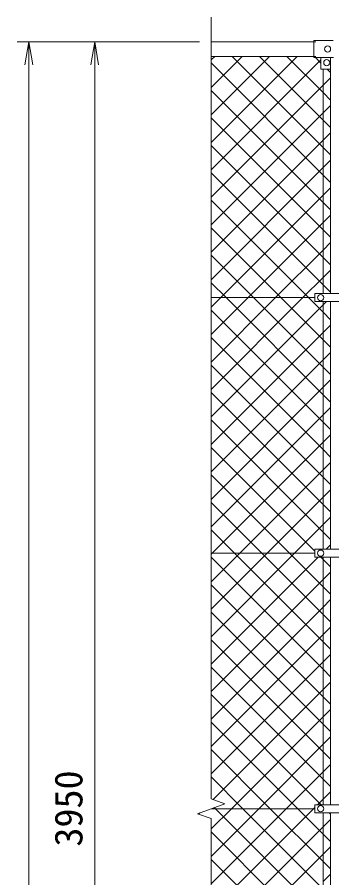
# Model space of a CAD drawing. Units: millimetres, scale not verified. Extents: x -6300 to 6300, y -4455 to 4455.
# Drawn here: x -4284 to -3473, y 991 to 3207 of the extents above; entities that cross this region are included whole.
import ezdxf
from ezdxf.enums import TextEntityAlignment as Align

# ---------------------------------------------------------------- set-up
doc = ezdxf.new("R2010")
doc.units = ezdxf.units.MM
doc.header["$LTSCALE"] = 30
for name, color, linetype, lineweight in [('0-4_D-STR1', 1, 'Continuous', 18), ('0-5_D-STR3', 3, 'Continuous', 13), ('0-6_D-STR-DIM', 7, 'Continuous', 9), ('0-7_0', 7, 'Continuous', 9), ('0-B_D-STR2', 7, 'Continuous', 9)]:
    doc.layers.add(name, color=color, linetype=linetype, lineweight=lineweight)
doc.styles.add('ＭＳ ゴシック', font='')
doc.styles.get('ＭＳ ゴシック').set_extended_font_data('MS Gothic')

# ---------------------------------------------------------------- blocks, each defined once
blk = doc.blocks.new('_Open')
at = {"layer": '0-7_0'}
blk.add_line((-30, 5), (0, 0), dxfattribs=at)
blk.add_lwpolyline([(-30, -5), (0, 0), (-30, 0)], dxfattribs=at)

msp = doc.modelspace()

# ---------------------------------------------------------------- linework, layer by layer
at = {"layer": '0-4_D-STR1'}
for p, q in [((-3513.51, 3143.84), (-3783.51, 3143.84)), ((-3513.51, 3105.84), (-3783.51, 3105.84))]:
    msp.add_line(p, q, dxfattribs=at)
at = {"layer": '0-5_D-STR3'}
for p, q in [((-3518.51, 3146.84), (-3469.28, 3146.84)), ((-3518.51, 3102.84), (-3518.51, 3146.84)), ((-3518.51, 3102.84), (-3468.31, 3102.84)), ((-3500.51, 3102.84), (-3500.51, 3073.84)), ((-3475.51, 3102.84), (-3475.51, 3073.84)), ((-3476.51, 3072.84), (-3499.51, 3072.84)), ((-3495.01, 3072.84), (-3495.01, 2495.14)), ((-3476.01, 3072.97), (-3476.01, 2495.14)), ((-3516.01, 2484.84), (-3783.51, 2484.84)), ((-3516.01, 2495.14), (-3351.01, 2495.14)), ((-3516.01, 2495.14), (-3516.01, 2474.54)), ((-3516.01, 2474.54), (-3351.01, 2474.54)), ((-3495.01, 2474.54), (-3495.01, 1837.14)), ((-3476.01, 2474.54), (-3476.01, 1837.14)), ((-3516.01, 1826.84), (-3783.51, 1826.84)), ((-3516.01, 1837.14), (-3351.01, 1837.14)), ((-3516.01, 1837.14), (-3516.01, 1816.54)), ((-3516.01, 1816.54), (-3351.01, 1816.54)), ((-3495.01, 1816.54), (-3495.01, 1179.14)), ((-3476.01, 1816.54), (-3476.01, 1179.14)), ((-3516.01, 1179.14), (-3351.01, 1179.14)), ((-3516.01, 1179.14), (-3516.01, 1158.54)), ((-3516.01, 1168.84), (-3783.51, 1168.84)), ((-3516.01, 1158.54), (-3351.01, 1158.54)), ((-3495.01, 1158.54), (-3495.01, 584.34)), ((-3476.01, 1158.54), (-3476.01, 584.34))]:
    msp.add_line(p, q, dxfattribs=at)
for centre in [(-3483.51, 3124.84), (-3485.51, 3089.84), (-3501.01, 2484.84), (-3501.01, 1826.84), (-3501.01, 1168.84)]:
    msp.add_circle(centre, 8, dxfattribs=at)
for centre, start, end in [((-3499.51, 3073.84), 180, 270), ((-3476.51, 3073.84), 270, 0)]:
    msp.add_arc(centre, 1, start, end, dxfattribs=at)
at = {"layer": '0-6_D-STR-DIM'}
for p, q in [((-3783.51, 1194.49), (-3783.51, 3206.84)), ((-3813.51, 3143.84), (-4283.51, 3143.84)), ((-3813.51, 3143.84), (-4113.51, 3143.84)), ((-4253.51, -796.16), (-4253.51, 3083.84)), ((-4083.51, -746.16), (-4083.51, 3083.84)), ((-3818.75, 1156.01), (-3748.27, 1181.66)), ((-3748.27, 1181.66), (-3783.51, 1194.49)), ((-3783.51, 1143.19), (-3818.75, 1156.01)), ((-3783.51, -949.16), (-3783.51, 1143.19))]:
    msp.add_line(p, q, dxfattribs=at)
at = {"layer": '0-B_D-STR2'}
for p, q in [((-3783.51, 3096.69), (-3774.36, 3105.84)), ((-3783.51, 3025.98), (-3703.65, 3105.84)), ((-3783.51, 2955.27), (-3632.94, 3105.84)), ((-3783.51, 2884.56), (-3562.23, 3105.84)), ((-3495.01, 2871.21), (-3729.64, 3105.84)), ((-3495.01, 2941.92), (-3658.93, 3105.84)), ((-3495.01, 3012.63), (-3588.21, 3105.84)), ((-3500.51, 3088.84), (-3514.5, 3102.84)), ((-3783.51, 2813.85), (-3500.51, 3096.85)), ((-3495.01, 2800.5), (-3783.51, 3089)), ((-3476.01, 3064.34), (-3484.5, 3072.84)), ((-3495.01, 3031.64), (-3476.01, 3050.64)), ((-3783.51, 2743.14), (-3495.01, 3031.64)), ((-3495.01, 2729.79), (-3783.51, 3018.29)), ((-3476.01, 2993.63), (-3495.01, 3012.63)), ((-3495.01, 2960.93), (-3476.01, 2979.93)), ((-3783.51, 2672.43), (-3495.01, 2960.93)), ((-3495.01, 2659.08), (-3783.51, 2947.58)), ((-3476.01, 2922.92), (-3495.01, 2941.92)), ((-3495.01, 2890.22), (-3476.01, 2909.22)), ((-3783.51, 2601.72), (-3495.01, 2890.22)), ((-3495.01, 2588.37), (-3783.51, 2876.87)), ((-3476.01, 2852.21), (-3495.01, 2871.21)), ((-3495.01, 2819.5), (-3476.01, 2838.5)), ((-3783.51, 2531), (-3495.01, 2819.5)), ((-3495.01, 2517.66), (-3783.51, 2806.16)), ((-3476.01, 2781.5), (-3495.01, 2800.5)), ((-3758.96, 2484.84), (-3495.01, 2748.79)), ((-3495.01, 2748.79), (-3476.01, 2767.79)), ((-3532.9, 2484.84), (-3783.51, 2735.45)), ((-3476.01, 2710.79), (-3495.01, 2729.79)), ((-3495.01, 2678.08), (-3476.01, 2697.08)), ((-3603.61, 2484.84), (-3783.51, 2664.73)), ((-3688.25, 2484.84), (-3495.01, 2678.08)), ((-3476.01, 2640.08), (-3495.01, 2659.08)), ((-3495.01, 2607.37), (-3476.01, 2626.37)), ((-3674.32, 2484.84), (-3783.51, 2594.02)), ((-3617.54, 2484.84), (-3495.01, 2607.37)), ((-3476.01, 2569.37), (-3495.01, 2588.37)), ((-3495.01, 2536.66), (-3476.01, 2555.66)), ((-3546.83, 2484.84), (-3495.01, 2536.66)), ((-3745.03, 2484.84), (-3783.51, 2523.31)), ((-3476.01, 2498.66), (-3495.01, 2517.66)), ((-3783.51, 2460.29), (-3758.96, 2484.84)), ((-3783.51, 2389.58), (-3688.25, 2484.84)), ((-3783.51, 2318.87), (-3617.54, 2484.84)), ((-3783.51, 2248.16), (-3546.83, 2484.84)), ((-3495.01, 2234.81), (-3745.03, 2484.84)), ((-3495.01, 2305.52), (-3674.32, 2484.84)), ((-3495.01, 2376.23), (-3603.61, 2484.84)), ((-3495.01, 2446.95), (-3532.9, 2484.84)), ((-3495.01, 2164.1), (-3783.51, 2452.6)), ((-3476.01, 2427.95), (-3495.01, 2446.95)), ((-3783.51, 2106.74), (-3495.01, 2395.24)), ((-3495.01, 2395.24), (-3476.01, 2414.24)), ((-3495.01, 2093.39), (-3783.51, 2381.89)), ((-3476.01, 2357.23), (-3495.01, 2376.23)), ((-3495.01, 2324.53), (-3476.01, 2343.53)), ((-3783.51, 2036.03), (-3495.01, 2324.53)), ((-3495.01, 2022.68), (-3783.51, 2311.18)), ((-3476.01, 2286.52), (-3495.01, 2305.52)), ((-3495.01, 2253.82), (-3476.01, 2272.82)), ((-3783.51, 1965.32), (-3495.01, 2253.82)), ((-3495.01, 1951.97), (-3783.51, 2240.47)), ((-3476.01, 2215.81), (-3495.01, 2234.81)), ((-3495.01, 2183.11), (-3476.01, 2202.11)), ((-3783.51, 1894.61), (-3495.01, 2183.11)), ((-3495.01, 1881.26), (-3783.51, 2169.76)), ((-3476.01, 2145.1), (-3495.01, 2164.1)), ((-3495.01, 2112.4), (-3476.01, 2131.4)), ((-3780.57, 1826.84), (-3495.01, 2112.4)), ((-3516.01, 1831.55), (-3783.51, 2099.05)), ((-3476.01, 2074.39), (-3495.01, 2093.39)), ((-3709.85, 1826.84), (-3495.01, 2041.69)), ((-3495.01, 2041.69), (-3476.01, 2060.69)), ((-3582.01, 1826.84), (-3783.51, 2028.34)), ((-3476.01, 2003.68), (-3495.01, 2022.68)), ((-3495.01, 1970.98), (-3476.01, 1989.98)), ((-3652.72, 1826.84), (-3783.51, 1957.63)), ((-3639.14, 1826.84), (-3495.01, 1970.98)), ((-3476.01, 1932.97), (-3495.01, 1951.97)), ((-3495.01, 1900.27), (-3476.01, 1919.27)), ((-3723.43, 1826.84), (-3783.51, 1886.92)), ((-3568.43, 1826.84), (-3495.01, 1900.27)), ((-3476.01, 1862.26), (-3495.01, 1881.26)), ((-3487.42, 1837.14), (-3476.01, 1848.55)), ((-3783.51, 1823.9), (-3780.57, 1826.84)), ((-3783.51, 1753.19), (-3709.85, 1826.84)), ((-3783.51, 1682.48), (-3639.14, 1826.84)), ((-3783.51, 1611.77), (-3568.43, 1826.84)), ((-3495.01, 1598.42), (-3723.43, 1826.84)), ((-3495.01, 1669.13), (-3652.72, 1826.84)), ((-3495.01, 1739.84), (-3582.01, 1826.84)), ((-3783.51, 1541.05), (-3508.02, 1816.54)), ((-3495.01, 1527.71), (-3783.51, 1816.21)), ((-3495.01, 1758.84), (-3476.01, 1777.84)), ((-3783.51, 1470.34), (-3495.01, 1758.84)), ((-3495.01, 1457), (-3783.51, 1745.5)), ((-3476.01, 1720.84), (-3495.01, 1739.84)), ((-3495.01, 1688.13), (-3476.01, 1707.13)), ((-3783.51, 1399.63), (-3495.01, 1688.13)), ((-3495.01, 1386.29), (-3783.51, 1674.79)), ((-3476.01, 1650.13), (-3495.01, 1669.13)), ((-3495.01, 1617.42), (-3476.01, 1636.42)), ((-3783.51, 1328.92), (-3495.01, 1617.42)), ((-3495.01, 1315.57), (-3783.51, 1604.07)), ((-3476.01, 1579.42), (-3495.01, 1598.42)), ((-3495.01, 1546.71), (-3476.01, 1565.71)), ((-3783.51, 1258.21), (-3495.01, 1546.71)), ((-3495.01, 1244.86), (-3783.51, 1533.36)), ((-3476.01, 1508.71), (-3495.01, 1527.71)), ((-3499.99, 1179.14), (-3783.51, 1462.65)), ((-3476.01, 1438), (-3495.01, 1457)), ((-3495.01, 1405.29), (-3476.01, 1424.29)), ((-3731.46, 1168.84), (-3495.01, 1405.29)), ((-3560.4, 1168.84), (-3783.51, 1391.94)), ((-3476.01, 1367.29), (-3495.01, 1386.29)), ((-3495.01, 1334.58), (-3476.01, 1353.58)), ((-3660.75, 1168.84), (-3495.01, 1334.58)), ((-3631.11, 1168.84), (-3783.51, 1321.23)), ((-3476.01, 1296.57), (-3495.01, 1315.57)), ((-3590.04, 1168.84), (-3495.01, 1263.87)), ((-3495.01, 1263.87), (-3476.01, 1282.87)), ((-3701.82, 1168.84), (-3783.51, 1250.52)), ((-3476.01, 1225.86), (-3495.01, 1244.86)), ((-3816, 1155.01), (-3812.85, 1158.16)), ((-3783.51, 1116.79), (-3731.46, 1168.84)), ((-3783.51, 1046.08), (-3660.75, 1168.84)), ((-3783.51, 975.37), (-3590.04, 1168.84)), ((-3495.01, 962.02), (-3701.82, 1168.84)), ((-3495.01, 1032.73), (-3631.11, 1168.84)), ((-3495.01, 1103.44), (-3560.4, 1168.84)), ((-3476.01, 1155.15), (-3479.39, 1158.54)), ((-3495.01, 1122.45), (-3476.01, 1141.45)), ((-3783.51, 833.95), (-3495.01, 1122.45)), ((-3495.01, 820.6), (-3783.51, 1109.1)), ((-3476.01, 1084.44), (-3495.01, 1103.44)), ((-3495.01, 1051.74), (-3476.01, 1070.74)), ((-3783.51, 763.24), (-3495.01, 1051.74)), ((-3495.01, 749.89), (-3783.51, 1038.39)), ((-3476.01, 1013.73), (-3495.01, 1032.73)), ((-3495.01, 981.03), (-3476.01, 1000.03))]:
    msp.add_line(p, q, dxfattribs=at)
for points in [[(-3783.51, 2177.45), (-3495.01, 2465.95), (-3486.42, 2474.54)], [(-3476.01, 1791.55), (-3495.01, 1810.55), (-3501, 1816.54)], [(-3778.38, 1192.63), (-3495.01, 1476), (-3476.01, 1495)], [(-3509.03, 1179.14), (-3495.01, 1193.16), (-3476.01, 1212.16)], [(-3783.51, 904.66), (-3519.33, 1168.84), (-3516.01, 1172.16)], [(-3476.01, 872.31), (-3495.01, 891.31), (-3772.53, 1168.84), (-3775.46, 1171.77)]]:
    msp.add_lwpolyline(points, dxfattribs=at)

# ---------------------------------------------------------------- block references
at = {"layer": '0-6_D-STR-DIM', "xscale": 2, "yscale": 2, "rotation": 90}
for p in [(-4253.51, 3143.84), (-4083.51, 3143.84)]:
    msp.add_blockref('_Open', p, dxfattribs=at)

# ---------------------------------------------------------------- texts
at = {"layer": '0-6_D-STR-DIM', "style": 'ＭＳ ゴシック'}
msp.add_text('3950', height=72.14, rotation=90, dxfattribs=at).set_placement((-4093.63, 1071.15), align=Align.BOTTOM_LEFT)

doc.saveas('drawing.dxf')
